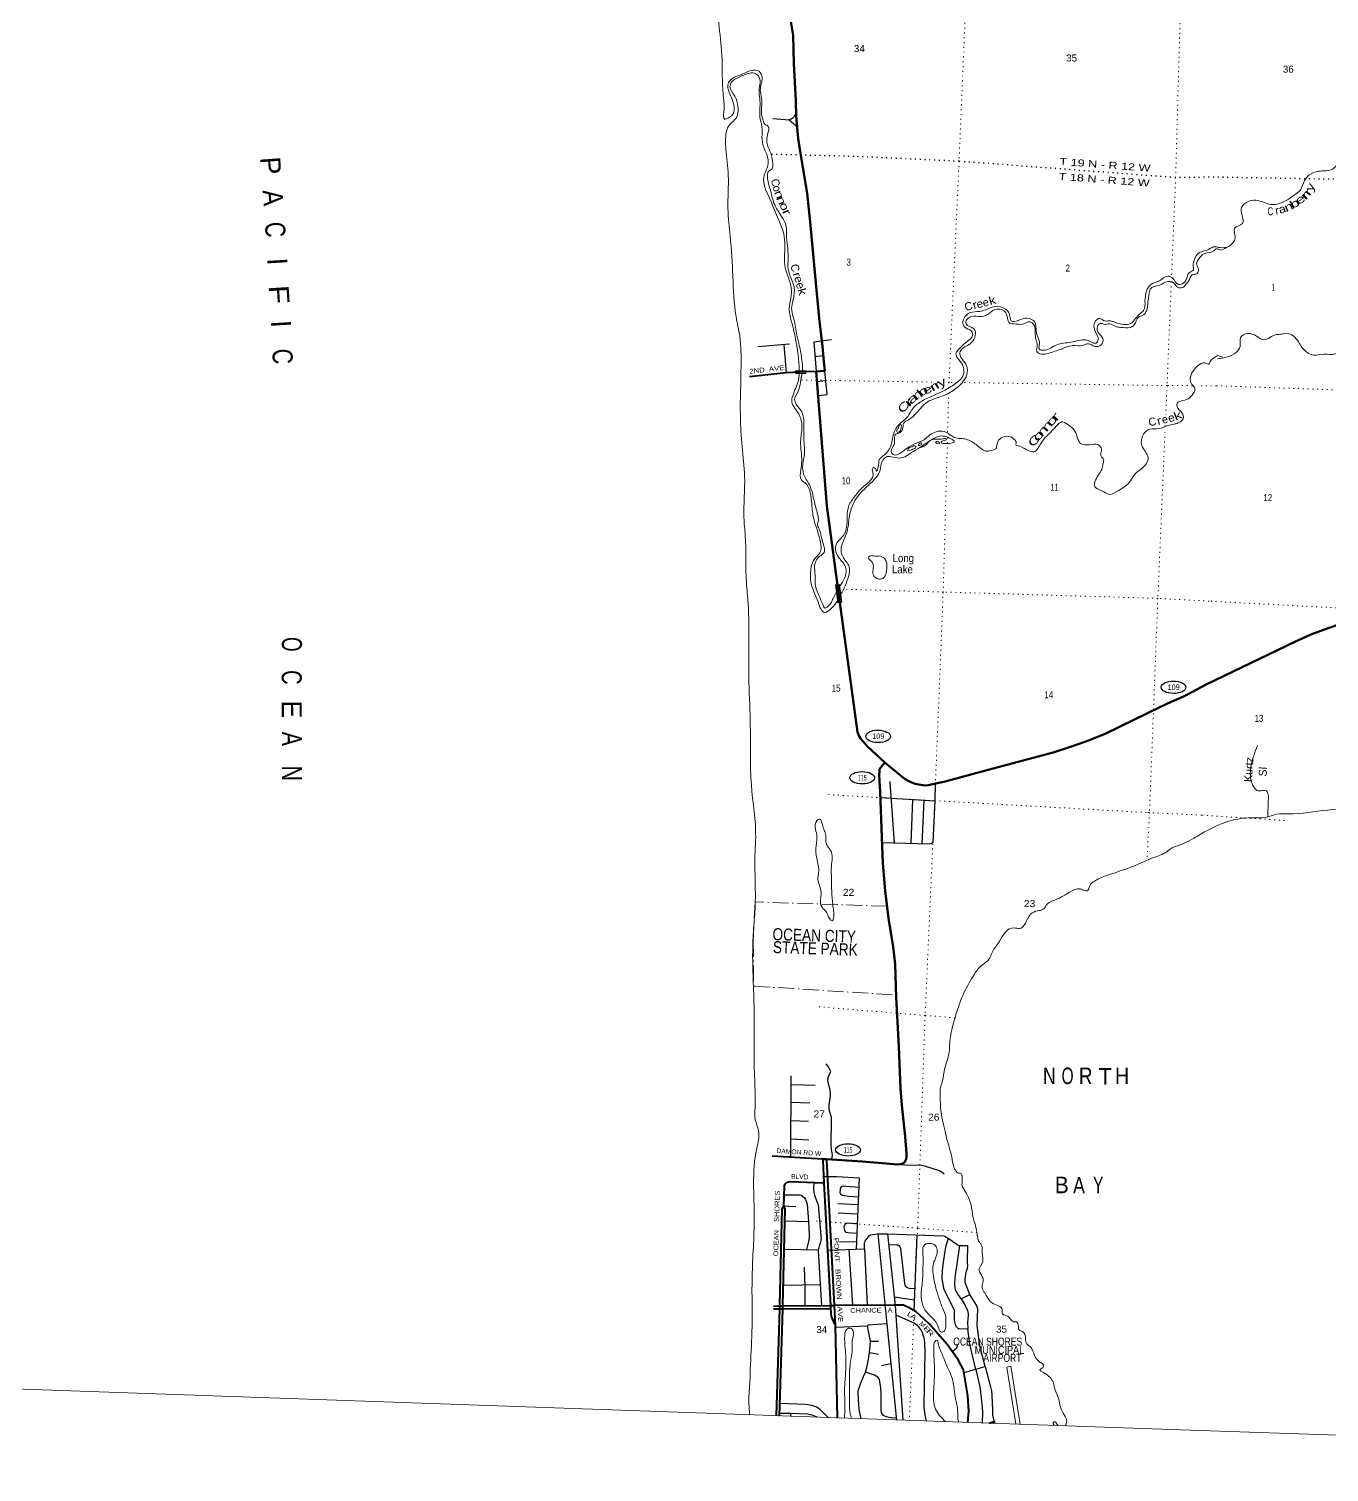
# Model space of a CAD drawing. Header units: feet. Extents: x -845745 to -745759, y -170898 to 15581.
# Drawn here: x -811914 to -779408, y -170898 to -134820 of the extents above; entities that cross this region are included whole.
import ezdxf
from ezdxf.enums import TextEntityAlignment as Align

# ---------------------------------------------------------------- set-up
doc = ezdxf.new("R2010")
doc.units = ezdxf.units.FT
doc.header["$LTSCALE"] = 80
doc.linetypes.add('DOT_DASHED', pattern=[7.7, 5, -1.2, 0.3, -1.2])
doc.linetypes.add('DOTTED', pattern=[1.5, 0.3, -1.2])
for name, color, linetype, lineweight in [('17', 7, 'Continuous', 25), ('23', 7, 'Continuous', 70), ('26', 7, 'Continuous', 40), ('29', 7, 'Continuous', 25), ('36', 7, 'Continuous', 13), ('39', 7, 'Continuous', 13), ('4', 7, 'Continuous', 13), ('44', 7, 'DOT_DASHED', 13), ('59', 7, 'Continuous', 13), ('6', 7, 'DOTTED', 25), ('61', 7, 'Continuous', 13), ('7', 7, 'DOTTED', 13)]:
    doc.layers.add(name, color=color, linetype=linetype, lineweight=lineweight)
doc.layers.add('27', color=7, linetype='Continuous')
doc.layers.add('41', color=7, linetype='Continuous')

msp = doc.modelspace()

# ---------------------------------------------------------------- linework, layer by layer
at = {"layer": '17'}
for centre in [(-783299.21, -151278.5), (-790682.83, -152505.54), (-791080.48, -153540.61), (-791436.61, -162842.39)]:
    msp.add_ellipse(centre, major_axis=(309.24, -1), ratio=0.500121, dxfattribs=at)
at = {"layer": '23'}
for points in [[(-792234.59, -143382.9), (-792015.25, -143367.66), (-792040.74, -143139.23), (-792070.42, -142760.65), (-792152.59, -142055.2), (-792257.68, -140993.31), (-792372.53, -139731.88), (-792376.48, -139729.74), (-792457.64, -138928.22), (-792616.74, -137987.39), (-792681.66, -137562.72), (-792730.31, -137003.73), (-792738.01, -136611.04), (-792787.16, -135685.75), (-792807.36, -134988.78), (-792887.87, -134485.13)], [(-790515.19, -153161.56), (-790949.72, -152755.35), (-791124.17, -152556.67), (-791150.99, -152515.57), (-791195.52, -152399.46), (-791638.15, -149162), (-791968.99, -146742.1), (-792234.59, -143382.9)], [(-782481.98, -151211.59), (-780245.92, -150135.36), (-779993.58, -150018.05), (-779864.43, -149960.4), (-779552.49, -149839.12), (-779244.51, -149737.73), (-778457.69, -149499.15), (-778300.01, -149462.57), (-778144.38, -149453.27), (-777915.11, -149451.36), (-776655.31, -149459.85)], [(-790515.19, -153161.56), (-790510.86, -153165.61), (-790084.27, -153519.13), (-790004.85, -153572.61), (-789915.94, -153621.66), (-789838.89, -153656.71), (-789758.29, -153688.36), (-789667.53, -153711.69), (-789562.46, -153729.48), (-789499.41, -153732.18), (-789434.15, -153724.71), (-789003.71, -153637.61), (-787934.23, -153343.18), (-786304.16, -152909.38), (-785820.26, -152750.4), (-785423.25, -152613.06), (-785007.68, -152442.33), (-783933.58, -151915.22), (-783445.6, -151681.46), (-783047.23, -151506.36), (-782952.12, -151455.05), (-782481.98, -151211.59)], [(-791970.72, -163076.66), (-791084.09, -163135.75), (-790481.12, -163180.86), (-790204.81, -163205.65), (-790132.54, -163202.45), (-790091.05, -163192.21), (-790063.5, -163181.91), (-790039.86, -163163.63), (-790018.31, -163137.76), (-789983.73, -163071.72), (-789970.89, -163021.31), (-789971.4, -162935.25), (-790004.04, -162505.56), (-790089.97, -161728.04), (-790126.94, -161308.27), (-790162.38, -160266.68), (-790229.8, -159028.87), (-790253.78, -158196.95), (-790308.42, -157764.55), (-790424.4, -157048.47), (-790507.42, -156369.66), (-790561.85, -155675.64), (-790589.84, -155034.78), (-790634.22, -153894.29), (-790653.52, -153487.16), (-790650.38, -153355.89), (-790646.07, -153319.23), (-790635.59, -153300.55), (-790538.37, -153188.32), (-790515.19, -153161.56)], [(-792062.02, -163070.58), (-792038.01, -163072.18), (-791970.72, -163076.66)]]:
    msp.add_lwpolyline(points, dxfattribs=at)
at = {"layer": '26'}
for p, q in [((-792234.59, -143382.9), (-792493.25, -143394.26)), ((-792061.01, -163070.64), (-793334.7, -162998.62)), ((-793298.57, -166745.58), (-793140.36, -166744.23)), ((-793223.11, -169492.44), (-793142.53, -166816.25)), ((-793149.15, -169495.01), (-793068.47, -166815.62)), ((-793140.36, -166744.23), (-793066.3, -166743.59)), ((-791747.27, -167223.88), (-791773.74, -166732.52)), ((-787910.08, -169676.95), (-787785.37, -169635.48)), ((-787785.37, -169635.48), (-787774.31, -169681.65))]:
    msp.add_line(p, q, dxfattribs=at)
for points in [[(-792493.25, -143394.26), (-792982.59, -143415.75), (-793899.42, -143517.75)], [(-792030.12, -163667.33), (-792060.69, -163095.51), (-792062.02, -163070.58)], [(-791773.74, -166732.52), (-791968.9, -163110.36), (-791970.72, -163076.66)], [(-793066.3, -166743.59), (-791866.24, -166733.31), (-792030.12, -163667.33)], [(-793039.74, -164248.18), (-793027.04, -163748.9), (-793020.62, -163716.55), (-793007.08, -163689.15), (-792990.94, -163672.94), (-792971.46, -163659.02), (-792951.98, -163649.74), (-792916.73, -163637.68), (-792878.8, -163632.81), (-792056.27, -163666.26), (-792030.12, -163667.33)], [(-793140.36, -166744.23), (-793139.75, -166724.03), (-793078.42, -164313.62), (-793039.74, -164248.18)], [(-793066.3, -166743.59), (-793065.77, -166726.09), (-793004.48, -164317.08), (-793039.74, -164248.18)], [(-793297.41, -166817.58), (-793142.53, -166816.25), (-793140.36, -166744.23)], [(-793142.53, -166816.25), (-793068.47, -166815.62), (-793066.3, -166743.59)], [(-793068.47, -166815.62), (-791889.98, -166805.52), (-791862.39, -166805.29), (-791866.24, -166733.31)], [(-791866.24, -166733.31), (-791775.74, -166732.54), (-791773.74, -166732.52)], [(-791747.27, -167223.88), (-791761.05, -167195.41), (-791851.52, -167008.57), (-791862.39, -166805.29)], [(-788436.84, -169658.72), (-788413.35, -169373.98), (-788441.36, -168988.7), (-788551.41, -168339.23), (-788684.1, -168089.53), (-788959.23, -167708.57), (-789410.65, -167187.22), (-789732.64, -166891.33), (-789924.05, -166784.69), (-789997.83, -166747.54), (-790051.71, -166728.13), (-790094.72, -166720.96), (-790228.32, -166720.15), (-790252.11, -166720.01), (-790278.32, -166720.22), (-791773.74, -166732.52)], [(-791701.9, -169545.39), (-791747.13, -167226.5), (-791747.27, -167223.88)]]:
    msp.add_lwpolyline(points, dxfattribs=at)
at = {"layer": '29'}
for p, q in [((-793316.39, -137059.77), (-792907.74, -137090.73)), ((-793690.85, -142761.56), (-792897.65, -142695.92)), ((-793038.68, -142714.35), (-792982.59, -143415.75)), ((-792045.71, -142996.4), (-792255.16, -143015.98)), ((-791993.14, -143621.93), (-792212.15, -143643.23)), ((-790624.95, -154035.23), (-789267.64, -154113.96)), ((-789823.47, -154087.2), (-789865.61, -155182.31)), ((-789541.47, -154102.05), (-789591.56, -155189.59)), ((-792865.87, -163031.46), (-792853.71, -160989.13)), ((-792857.63, -161646.95), (-792390.26, -161663.85)), ((-792860.38, -162109.9), (-792427.22, -162123.51)), ((-792863.09, -162564.87), (-792418.2, -162588.69)), ((-793039.6, -164242.56), (-792739.78, -164255.01)), ((-791186.65, -164216.19), (-791689.69, -164193.42)), ((-791196.86, -164452.82), (-791678.86, -164423.19)), ((-793010.46, -164614.85), (-792420.39, -164633.34)), ((-791651.21, -165138.51), (-791223.76, -165129.29)), ((-790689.44, -164943.7), (-790447.07, -164940.83)), ((-790447.07, -164940.83), (-789046.39, -164994.96)), ((-789785.92, -166858.98), (-789702.67, -164970.4)), ((-792173.48, -165345.55), (-793032.13, -165334.52)), ((-791934.33, -165348.28), (-791026.34, -165317.13)), ((-791026.34, -165317.13), (-790958.17, -166722)), ((-793052.65, -166220.09), (-792125.42, -166207.56)), ((-790273.63, -166518.68), (-789779.42, -166592)), ((-788605.71, -166568.79), (-788390.5, -166459.29)), ((-790872.17, -167626.39), (-790677.32, -167622.38)), ((-790894.44, -167910.34), (-790669.47, -167946.64)), ((-790367.97, -168191.58), (-790598.48, -168242.7)), ((-788531.74, -168410.49), (-788002.75, -168259.86)), ((-793144.85, -169421.12), (-792862.47, -169426.96)), ((-792866.72, -169504.85), (-792862.47, -169426.96))]:
    msp.add_line(p, q, dxfattribs=at)
for points in [[(-792907.74, -137090.73), (-792853.71, -137067.17), (-792804.14, -137038.06), (-792787.97, -137022.97), (-792769.65, -137000.32), (-792731.93, -136938.87)], [(-792907.74, -137090.73), (-792795.52, -137189.01), (-792709.3, -137277.42)], [(-791846.36, -142596.13), (-792287.88, -142652.7), (-792234.59, -143382.9)], [(-792171.23, -143984.63), (-791953.7, -143963.29), (-792015.25, -143367.66)], [(-790391.42, -153633.35), (-790389.53, -153648.4), (-790283.04, -155175.23)], [(-789252.97, -153700.25), (-789267.81, -154112.26), (-789315.12, -155161.75), (-789353.84, -155190.34), (-789392.2, -155197.19), (-790586, -155167.72)], [(-791837.34, -163083.5), (-791827.2, -162971.17), (-791832.59, -162924.81), (-791851.98, -162821.3), (-791857.38, -162746.91), (-791844.44, -162076.28), (-791848.75, -162022.37), (-791896.17, -161871.42), (-791909.1, -161798.1), (-791909.1, -161716.16), (-791870.31, -161496.21), (-791871.38, -161439.07), (-791878.93, -161349.58), (-791936.05, -161109.14), (-791936.59, -161081.65), (-791934.97, -161056.31), (-791931.2, -161029.89), (-791917.73, -160991.62), (-791870.31, -160901.06), (-791868.69, -160884.34), (-791870.85, -160869.24), (-791878.93, -160849.3), (-791947.9, -160737.17), (-791982.39, -160694.04)], [(-792855, -161206.61), (-792539.48, -161212.34), (-792256.76, -161225.24)], [(-790180.13, -163208.08), (-789820.01, -163224.01), (-789666.98, -163217.54), (-789636.26, -163218.09), (-789602.32, -163221.86), (-789561.9, -163229.95), (-789524.73, -163241.26), (-789134.61, -163366.33), (-789107.65, -163379.28), (-789085.03, -163398.68), (-789035.46, -163439.65)], [(-792093.12, -166736.65), (-792176.09, -165355.47), (-792162.41, -165303.57), (-792119.23, -165143.93), (-792102.34, -165053.89), (-792104.15, -164991.69), (-792176.34, -164216.37), (-792187.3, -164181.81), (-792248.93, -164034.97), (-792267.15, -163976.04), (-792282.86, -163901.08), (-792292.11, -163812.24), (-792281.73, -163658)], [(-792036.37, -163505.39), (-791720.3, -163508.2), (-791155.19, -163544.07), (-791231.18, -165322.3)], [(-791167.78, -163779.97), (-791471.55, -163758.25), (-791545.91, -163752.85), (-791564.24, -163752.85), (-791587.94, -163759.32), (-791605.19, -163770.11), (-791623.51, -163789.51), (-791629.97, -163805.69), (-791635.36, -163848.81), (-791637.52, -163907.04), (-791634.28, -163924.29), (-791620.27, -163946.93), (-791599.8, -163960.94), (-791573.93, -163971.73), (-791535.14, -163981.43), (-791427.37, -163997.6), (-791178.42, -164015.93)], [(-793032.65, -163969.38), (-792668.32, -163963.65), (-792639.75, -163967.42), (-792609.58, -163977.12), (-792573.48, -163998.15), (-792526.6, -164045.05), (-792495.89, -164084.41), (-792470.56, -164145.32), (-792457.09, -164196.54), (-792420.39, -164633.34), (-792405.36, -164955.58), (-792410.22, -165047.76), (-792426.92, -165132.4), (-792474.33, -165330.79)], [(-791204.83, -164692.5), (-791454.86, -164677.4), (-791473.18, -164680.64), (-791490.42, -164688.18), (-791506.58, -164701.12), (-791516.28, -164715.14), (-791529.22, -164739.94), (-791536.76, -164773.36), (-791534.6, -164818.64), (-791524.9, -164861.77), (-791510.89, -164882.26), (-791499.04, -164893.04), (-791487.19, -164899.51), (-791439.77, -164907.06), (-791214.53, -164926.46)], [(-791026.34, -165317.13), (-791020.01, -165154.5), (-791008.7, -165122.69), (-790989.84, -165096.28), (-790897.16, -164981.99), (-790883.69, -164972.82), (-790866.98, -164966.9), (-790689.44, -164943.7)], [(-790689.44, -164943.7), (-790467.05, -167194.28), (-790227.56, -169596.62)], [(-790447.07, -164940.83), (-790255.77, -166734.01), (-790064.8, -169602.27)], [(-790413.71, -165216.77), (-790225.23, -165207.87), (-790186.43, -165216.49), (-790156.26, -165238.06), (-790136.86, -165261.78), (-790126.08, -165298.44), (-790026.93, -166182.55), (-790011.85, -166229.99), (-789992.45, -166258.02), (-789949.34, -166286.06), (-789906.23, -166298.99), (-789766.13, -166305.46)], [(-788935.52, -165045.96), (-788998.28, -165274.18), (-789027.38, -165421.89), (-789075.88, -165770.15), (-789092.04, -166001.95), (-789089.89, -166062.33), (-789084.5, -166110.85), (-789047.86, -166298.46), (-789024.15, -166365.3), (-788812.92, -166775.02), (-788788.14, -166834.32), (-788784.37, -166853.19), (-788782.75, -166878.52), (-788777.91, -167092.55), (-788774.13, -167137.29), (-788757.97, -167205.22), (-788735.33, -167253.73), (-788716.48, -167276.92), (-788693.85, -167295.25), (-788677.68, -167303.87), (-788657.74, -167309.8), (-788442.2, -167314.11)], [(-789046.39, -164994.96), (-789016.61, -165001.39), (-788990.74, -165012.17), (-788935.52, -165045.96)], [(-788935.52, -165045.96), (-788717.01, -165199.78), (-788694.38, -165214.87), (-788664.21, -165228.89), (-788643.88, -165236.24), (-788437.46, -165234.22)], [(-788390.5, -166459.29), (-788485.85, -166226.76), (-788498.79, -166182.56), (-788506.87, -166143.2), (-788508.49, -166095.22), (-788505.25, -166045.62), (-788472.92, -165877.43), (-788449.76, -165797.1), (-788442.75, -165745.89), (-788444.9, -165638.07), (-788447.06, -165506.53), (-788436.28, -165349.11), (-788437.46, -165234.22)], [(-791412.18, -165327.14), (-791327.58, -166720.46), (-791329.59, -166720.39)], [(-788605.71, -166568.79), (-788688.46, -166448.86), (-788707.86, -166412.21), (-788744.5, -166336.73), (-788759.59, -166287.14), (-788768.21, -166203.04), (-788757.43, -166034.84), (-788643.88, -165236.24)], [(-792528.53, -165771.05), (-792516.04, -166266.52), (-792518.74, -166738.34)], [(-788605.71, -166568.79), (-788505.25, -166733.53), (-788449.21, -166858.6), (-788431.97, -166931.91), (-788431.97, -166994.45), (-788444.9, -167147.55), (-788442.2, -167314.11)], [(-788002.75, -168259.86), (-788129.13, -167780.45), (-788144.21, -167726.53), (-788167.93, -167551.87), (-788198.1, -167301.73), (-788203.49, -167225.18), (-788189.48, -166818.7), (-788203.49, -166765.87), (-788219.66, -166723.82), (-788390.5, -166459.29)], [(-790238.85, -166965.5), (-789770.91, -167175.33), (-789711.63, -167217.37), (-789671.76, -167261.58), (-789610.32, -167353.23), (-789581.23, -167403.91), (-789554.28, -167489.09), (-789539.19, -167538.69), (-789528.41, -167588.29), (-789520.88, -167654.06), (-789512.25, -167895.58), (-789542.43, -169211.01), (-789540.79, -169279.49), (-789534.33, -169342.03), (-789512.25, -169482.73), (-789485.23, -169618.4)], [(-791740.56, -167273), (-790952.39, -167239.4), (-790923.48, -167214.15), (-790469.58, -167186.54)], [(-790872.17, -167626.39), (-790920.3, -167377.48), (-790952.39, -167239.4)], [(-788243.37, -168328.17), (-788389.93, -167702.82), (-788442.2, -167314.11)], [(-790894.44, -167910.34), (-790879.34, -167735.45), (-790872.17, -167626.39)], [(-788832.37, -167884.23), (-788721.86, -167795.53), (-788706.78, -167775.05), (-788701.39, -167752.41), (-788705.7, -167695.26)], [(-791002.2, -168401.81), (-790958.02, -168251.93), (-790930, -168124.69), (-790894.44, -167910.34)], [(-791108.22, -169566.03), (-791150.93, -169374.37), (-791168.17, -169232.05), (-791183.26, -168927.99), (-791178.95, -168861.13), (-791168.17, -168811.54), (-791127.22, -168688.62), (-791049.62, -168507.47), (-791002.2, -168401.81)], [(-790236.94, -169545.42), (-790346.94, -169542.58), (-790402.98, -169536.11), (-790443.94, -169527.48), (-790474.11, -169518.86), (-790517.22, -169501.61), (-790545.24, -169480.04), (-790575.42, -169447.69), (-790594.82, -169408.88), (-790605.6, -169359.28), (-790603.44, -168923.67), (-790614.22, -168781.34), (-790650.86, -168591.58), (-790665.95, -168557.07), (-790691.82, -168526.88), (-790728.46, -168498.85), (-790769.41, -168475.13), (-791002.2, -168401.81)], [(-788243.37, -168328.17), (-788151.75, -168732.48), (-788133.58, -168825.31), (-788097.87, -169114.16), (-788081.84, -169280.31), (-788076.31, -169405.27), (-788082.91, -169670.97)], [(-788002.75, -168259.86), (-787874.92, -168764.92), (-787852.56, -168868.15), (-787840.43, -168971.94), (-787827.5, -169351.47), (-787824.54, -169465.49), (-787818.88, -169511.05), (-787785.37, -169635.48)], [(-793134.54, -169175.48), (-792496.49, -169200.23), (-792438.69, -169209.79), (-792356.38, -169223.95), (-792272.71, -169246.45), (-792227.06, -169262.77), (-792184.34, -169287.43), (-792145.15, -169318.83), (-791921.88, -169537.74)], [(-792862.47, -169426.96), (-792451.76, -169444.45), (-792385.48, -169453.62), (-792337.52, -169466.01), (-792294.95, -169479.49), (-792272.86, -169489.73), (-792203.65, -169527.94)]]:
    msp.add_lwpolyline(points, dxfattribs=at)
at = {"layer": '36'}
msp.add_lwpolyline([(-787242.94, -169700.03), (-787461.53, -168273.61), (-787362.56, -168250.16), (-787129.83, -169707.51)], dxfattribs=at)
at = {"layer": '39'}
for p, q in [((-781957.31, -140277.21), (-782106.68, -140294.38)), ((-782065.37, -143022.94), (-782198.75, -142989.04))]:
    msp.add_line(p, q, dxfattribs=at)
for points in [[(-795996.72, -123564.68), (-795863.23, -124171.84), (-795733.86, -124962.66), (-795718.03, -125538.63), (-795678.66, -126004.68), (-795678.92, -126455.4), (-795487.26, -127306.52), (-795373.13, -127819.17), (-795307.19, -128585.87), (-795238.89, -129404.95), (-795124.75, -129790.84), (-795064.83, -130368.2), (-794973.19, -131526.05), (-794899.67, -131864.39), (-794884.21, -132325.66), (-794748.34, -133354.11), (-794690.88, -134072.25), (-794662.18, -134684.85), (-794588.79, -135469.88), (-794559.61, -136446.7), (-794540.15, -136908.09), (-794519.39, -137075.75), (-794428.31, -137050.44), (-794293.51, -136911.8), (-794296.57, -136692.38), (-794372.3, -136486.78), (-794438.35, -136229.16), (-794384.36, -136108.11), (-794135.38, -135975.07), (-793840.76, -135857.54), (-793658.95, -135881.35), (-793583.64, -136036.64), (-793627.79, -136353.18), (-793604.19, -136494.77), (-793591.55, -136728.57), (-793595.2, -136969.92), (-793536.94, -137156.87), (-793514.42, -137205.86), (-793441.6, -137250.4), (-793444.36, -137463.61), (-793466.45, -137654.07), (-793366.9, -137930.85), (-793313.39, -138204.17), (-793332.99, -138316.23), (-793411.13, -138376.16), (-793447.06, -138560.15), (-793365.2, -138888.69), (-793286.08, -139176.9), (-793098.13, -139512.79), (-792990.53, -139725.43), (-792970.29, -140035.94), (-792931.78, -140592.5), (-792943.03, -140757.15), (-792871.15, -141020.98), (-792775.39, -141353.98), (-792825.24, -141660.28), (-792843.32, -141850.87), (-792788.28, -142075.94), (-792712.79, -142478.73), (-792653.01, -142744.2), (-792589.82, -143092.27), (-792574, -143352.34), (-792574.26, -143359.32)], [(-782201.87, -143070.29), (-781734.25, -142908.57), (-781634.56, -142756.77), (-781625.55, -142545.52), (-781442.63, -142434.81), (-781225.26, -142500.54), (-781038.94, -142591.42), (-780734.57, -142462.62), (-780627.54, -142454.12), (-780475.72, -142431.01), (-780174.56, -142642.61), (-780092.32, -142774.32), (-779790.9, -142977.86), (-779536.33, -142954.17), (-779258.16, -142947.4), (-779040.64, -142765.31), (-779034.51, -142580.16), (-778981.64, -142382.47), (-778805.47, -142354.13), (-778649.03, -142252.6), (-778539.98, -142304.62), (-778326.26, -142237.25), (-778054.91, -142010.63), (-777912.97, -141860.26), (-777802.47, -141747.11), (-777698.1, -141514.88), (-777335.46, -141025.38), (-777179.92, -140768.68), (-777081.7, -140661.16), (-776929.19, -140678.37), (-776734.51, -140699.01), (-776551.04, -140632.64), (-776332.35, -140597.68), (-776236.07, -140488.08), (-776001.76, -140467.74), (-775659.23, -140342.24), (-775517.02, -140183.82), (-775223.65, -140022.41), (-775005.02, -139745.67), (-774883.2, -139594.62), (-774659.57, -139471.17), (-774517.98, -139209.97), (-774485, -138822.22), (-774501.07, -138638.33), (-774261.45, -138336.1), (-774239.01, -138205.89), (-774269.41, -138090.03), (-774187.37, -137863.1), (-774146.77, -137671.04), (-774033.39, -137531.79), (-773949.67, -137375.44), (-773814.03, -137232.91), (-773601.12, -137129.25), (-773528.85, -137014.82), (-773540.56, -136821), (-773401.24, -136628.23), (-773240.19, -135839.81), (-773380.39, -135633.62), (-773634.38, -135518.3), (-773756.86, -135385.24)], [(-779130.15, -135615.8), (-779051.19, -135725.24), (-779090.98, -135953.59), (-779111.37, -136265.2), (-778968.68, -136517.81), (-778780.48, -136612.78), (-778561.49, -136751.1), (-778455.12, -137127.41), (-778357.28, -137457.1), (-778441.26, -137681.95), (-778802.75, -137893.45), (-779164.37, -138169.42), (-779322.6, -138325.29), (-779672.86, -138380.02), (-779911.78, -138478.78), (-780023.01, -138614.06), (-780127.58, -138852.33), (-780260.21, -138964.73), (-780451.72, -139091.28), (-780866.47, -139208.31), (-781237.69, -139105.18), (-781436.25, -139140.82), (-781600.26, -139288.44), (-781584.59, -139484.4), (-781577.24, -139688.14), (-781770.43, -139804.55), (-781758.11, -140040.7), (-781926.52, -140260.7), (-782108.12, -140355.26)], [(-792655.12, -143363.5), (-792655.79, -143337.7), (-792687.19, -142936.3), (-792834.19, -142195.23), (-792904.05, -141804.7), (-792861.94, -141552.48), (-792853.71, -141293.17), (-793006.18, -140787.36), (-793014.81, -140237.77), (-793043.51, -139941.08), (-793167.14, -139601.17), (-793417.32, -139013.82), (-793540.36, -138529.06), (-793440.67, -138232.37), (-793436.87, -138049.38), (-793540.94, -137788.56), (-793586.5, -137517.5), (-793578.82, -137338.66), (-793632.59, -137073.38), (-793638.08, -136614.43), (-793659.57, -136406.51), (-793649.03, -136263.97), (-793641.03, -136075.08), (-793739.09, -135941.21), (-793893.03, -135924.31), (-794155.14, -136028.78), (-794349.75, -136155.48), (-794386.55, -136265.78), (-794264.59, -136506.25), (-794188.39, -136760.16), (-794201.29, -136977.07), (-794300.33, -137126.89), (-794416.39, -137243.98), (-794489.74, -137469.06), (-794488.88, -137821.21), (-794429.7, -138485.07), (-794437.95, -139313.82), (-794381.67, -140005.76), (-794313.23, -141009.97)], [(-791639, -148757.21), (-791606.2, -148698.83), (-791501.36, -148492.86), (-791489.22, -148300.07), (-791640.4, -148069.96), (-791739.91, -147886.14), (-791726.61, -147688.97), (-791549.69, -147487.27), (-791417.86, -146746.9), (-791257.37, -146494.38), (-791067.79, -146272.95), (-790840.31, -146058.74), (-790806.87, -145953.15), (-790827.73, -145851.88), (-790795.5, -145784.48), (-790752.11, -145807.98), (-790722.08, -145873.31), (-790678.87, -145776.07), (-790652.96, -145591.76), (-790518.29, -145457.14), (-790399.46, -145315.99), (-790282.03, -144903.16), (-790159.6, -144711.82), (-789940.46, -144507.41), (-789799.29, -144294.52), (-789591.39, -144128), (-789010.76, -143848.41), (-788720.04, -143664.35), (-788555.65, -143478.35), (-788555.03, -143269.11), (-788667.66, -143088.51), (-788736.9, -142931.4), (-788665.31, -142824.99), (-788458.77, -142638.29), (-788321.27, -142477.61), (-788330.87, -142400.85), (-788440.74, -142322.95), (-788559.55, -142210.57), (-788540.93, -142066.28), (-788379.62, -141914.38), (-788141.06, -141881.47), (-787992.15, -141842.02), (-787771.01, -141764.45), (-787496.1, -141825.39), (-787401.85, -141953.1), (-787352.9, -142117.62), (-787184.17, -142110.83), (-786955.59, -142051.6), (-786762.25, -142154.25), (-786735.41, -142320.09), (-786697.13, -142504.4), (-786648.63, -142682.99), (-786651.22, -142827.78), (-786541.75, -142855.36), (-786216.3, -142714.65), (-785861.33, -142655.36), (-785494.34, -142596.44), (-785361.4, -142642.87), (-785236.03, -142674.97), (-785183.25, -142592.11), (-785268.23, -142362.07), (-785238.21, -142111.49), (-785146.24, -142058.04), (-785015.88, -142122.49), (-784909.47, -142119.79), (-784783.91, -142145.86), (-784537.17, -142209.94), (-784377.95, -142186.76), (-784253.94, -142071.93), (-784135.36, -141938.83), (-784046.63, -141861.12), (-784011.11, -141626.81), (-783851.22, -141203.23), (-783651.87, -141116.93), (-783439.61, -141002.85), (-783312.94, -141057.13), (-783191.21, -141203.81), (-783078.46, -141191.25), (-782974.36, -141071.77), (-782903.19, -140915.04), (-782794.54, -140841.99), (-782804.08, -140763.21), (-782791.66, -140624.76), (-782648.55, -140413.95), (-782526.83, -140371.49), (-782374.29, -140305.84), (-782284.76, -140266.4), (-782172.98, -140283.99)], [(-782108.12, -140355.26), (-782228.36, -140322.49), (-782310.45, -140380.28), (-782498.43, -140424.69), (-782634.02, -140525.07), (-782719.93, -140703.48), (-782673.78, -140829.68), (-782717.44, -140940.99), (-782832.76, -140971.58), (-782911.38, -141109.97), (-782980.32, -141196.34), (-783063.42, -141286.29), (-783195.51, -141276.11), (-783335.72, -141142.94), (-783441.88, -141137.6), (-783643.29, -141225.85), (-783780.85, -141261.78), (-783860.29, -141299.53), (-783906.59, -141430.89), (-783937.78, -141655.27), (-783974.67, -141869.41), (-784041.93, -141965.9), (-784176.18, -142024.07), (-784278.76, -142222.07), (-784372.93, -142281.49), (-784617.7, -142281.87), (-784759.23, -142253.28), (-784895.67, -142190.65), (-785044.55, -142204.09), (-785128.08, -142181.35), (-785173.2, -142212.13), (-785187.08, -142396.81), (-785065.86, -142559.58), (-785106.98, -142717.25), (-785264.77, -142758.58), (-785421.18, -142693.31), (-785558.74, -142729.24), (-785817.85, -142739.22), (-786099.37, -142822.95), (-786433.82, -142931.18), (-786601, -142952.1), (-786717.26, -142886.08), (-786703.89, -142717.47), (-786737.69, -142581.6), (-786754.89, -142428.13), (-786805.55, -142191.12), (-786882.31, -142144.45), (-787070.67, -142200.92), (-787285.05, -142192.18), (-787386.95, -142178.93), (-787465.12, -141987.33), (-787533.64, -141870.49), (-787765.29, -141837.07), (-787937.6, -141956.42), (-788143.94, -142010.31), (-788344.54, -142010.06), (-788487.11, -142140.4), (-788480.75, -142192.92), (-788292.05, -142315.54), (-788347.24, -142663.93), (-788599.5, -142837.11), (-788640.96, -142942.45), (-788575.34, -143087.38), (-788471.96, -143243.54), (-788462.69, -143457.12), (-788585.76, -143668.57), (-788839.29, -143881.95), (-789175.15, -144034.41), (-789451.6, -144148.48), (-789716.81, -144413.82), (-789923.04, -144590.46), (-790044.22, -144679.22), (-790070.98, -144827.28), (-790162.36, -144925.02), (-790237.47, -144952.85), (-790283.65, -145206.94), (-790353.59, -145387.86), (-790305.72, -145459.78), (-790111.72, -145415.56), (-789959.59, -145299.61), (-789729.03, -145178.06), (-789535.64, -145089.55), (-789387.45, -144971.45), (-789069.47, -144876.79), (-788924.96, -144937.67), (-788739.75, -145044.08), (-788579.8, -145061.17), (-788446.29, -145089.5), (-788206.18, -145235.87), (-787987.87, -145373.51), (-787723.15, -145313.4)], [(-782172.98, -140283.99), (-782109.1, -140294.04), (-782106.68, -140294.38)], [(-794313.23, -141009.97), (-794234.65, -142010.46), (-794142.18, -142510.37), (-794109.22, -143241.82), (-794126.86, -144492.83), (-794083.22, -145266.87), (-794020.32, -146003.29), (-794037.27, -147043.05), (-794006.77, -147472.59), (-793974.46, -148666.82), (-793932.8, -149187.27), (-793916.59, -150193.86), (-793912.83, -151149.75), (-793877.71, -152255.54), (-793851.81, -153715.17), (-793743.8, -155052.62), (-793759.29, -155414.33), (-793758.77, -156030.06), (-793759.79, -156820.81), (-793799.25, -157368.9), (-793813.43, -158384.6), (-793786.87, -159127.92), (-793784.91, -160393.63), (-793764.46, -161203.16), (-793758.66, -161778.83), (-793754.58, -162092.85), (-793670.81, -162361.09), (-793719.11, -162808.28), (-793780.31, -164546.89), (-793832.64, -166006.08), (-793836.89, -167404.4), (-793878.2, -168326.69), (-793904.02, -168887.28), (-793916.73, -169098.15), (-793905.07, -169299.74), (-793900.42, -169469.65)], [(-787723.15, -145313.4), (-787691.61, -145141.34), (-787567.54, -145024.5), (-787384.71, -145016.15), (-787259.12, -145104.6), (-787229.42, -145179.98), (-787242.46, -145211.77), (-787149.48, -145252.91), (-787013.1, -145317.56), (-786926.27, -145360.78), (-786792.75, -145390.87), (-786609.43, -145177.29), (-786390.7, -144922.57), (-786206.01, -144729.15), (-786099.05, -144645.99), (-785942.7, -144713.27), (-785763.35, -144877.85), (-785606.77, -145190.62), (-785404.99, -145217.07), (-785190.22, -145213.75), (-785099.53, -145327.26), (-785113.64, -145455.6), (-785087.81, -145526.83), (-785042.07, -145602.72), (-785051.62, -145650.71), (-785080.2, -145792.68), (-785246.48, -146101.36), (-785265.61, -146261.73), (-785094.37, -146365.7), (-784906.66, -146456.1), (-784668.85, -146358.92), (-784374.41, -146120.66), (-784256.44, -145943.26), (-784097.97, -145817.44), (-783932.39, -145530.87), (-784089.68, -145240.21), (-784091.89, -145057.03), (-783977.67, -144871.47), (-783892.03, -144827.88), (-783658.81, -144813.55), (-783453.93, -144741.01), (-783263.94, -144696.66), (-783158.45, -144659.73), (-783057.25, -144568.33), (-783088.48, -144414.43), (-783209.95, -144259.7), (-783199, -144167.49), (-783113.36, -144123.89), (-782930.94, -144065.22), (-782804.48, -143936.39), (-782764.13, -143802.84), (-782839.29, -143705.91), (-782610.2, -143187.92), (-782497.46, -143175.36), (-782415.99, -143200.04), (-782379.81, -143134.78), (-782296.96, -143052.86), (-782198.75, -142989.04)], [(-791611.8, -148954.08), (-791837.71, -149293.21), (-792019.98, -149410.24), (-792176.85, -149169.89), (-792372.86, -148582.23), (-792352.63, -148260.92), (-792284.76, -148081.95), (-792141.05, -147915.43), (-792106.52, -147775.66), (-792160.61, -147520.43), (-792210.86, -147333.73), (-792292.63, -147065.56), (-792341.2, -146699.84), (-792518.83, -146165.07), (-792591.26, -146108.47), (-792616.91, -145842.06), (-792593.8, -145619.43), (-792620.51, -145133.66), (-792588.32, -144765.04), (-792665.02, -144450.14), (-792837.89, -144144.91), (-792819.01, -143992.57), (-792674.43, -143608.76), (-792655.12, -143363.5)], [(-792574.26, -143359.32), (-792606.12, -143542.49), (-792605.99, -143538.47), (-792661.66, -143838.55), (-792771.78, -144084.6), (-792731.26, -144198.56), (-792593.09, -144396.06), (-792543.22, -144594.81), (-792543.76, -144796.25), (-792542.9, -144900.67), (-792533.79, -145182.66), (-792519.75, -145372.24), (-792567.05, -145724.9), (-792546.14, -145950.92), (-792402.12, -146217.02), (-792262.98, -146700.28), (-792177.69, -147047.03), (-792178.36, -147131.52), (-792202.45, -147195.16), (-792160.25, -147319.22), (-792105.86, -147502.02), (-792059.56, -147686.58), (-792034.64, -147912.73), (-792139.79, -148001.99), (-792244.01, -148125.49), (-792271.55, -148297.67), (-792256.84, -148529.53), (-792258.6, -148648.19), (-792166.72, -148977.04), (-792073.08, -149187.23)], [(-789654.2, -145295.01), (-789443.99, -145172.91), (-789437.66, -145163.05), (-789222.16, -145073.22), (-789065.64, -145072.09), (-788989.23, -145066.44), (-788973.77, -145085.04), (-789058.97, -145114.56), (-789108.72, -145165.31), (-789053.12, -145183.16), (-788858.27, -145175.18), (-788778.96, -145141.45), (-788880.68, -145059.78), (-788965.72, -145020.9), (-789087.27, -144994.95), (-789314.29, -145068.32), (-789588.91, -145250.86), (-789801.74, -145383.03), (-790156.08, -145548.99), (-790357.67, -145516.51), (-790457.88, -145513.37), (-790586.54, -145648.17), (-790633.19, -145853.96), (-790977.66, -146277.79), (-791290.86, -146664.36), (-791395.39, -146987.05), (-791478.33, -147451.28), (-791605.35, -147787.35), (-791568.28, -148009.85), (-791405.84, -148264.45), (-791423.7, -148511.39), (-791611.8, -148954.08)], [(-790214.06, -144846.41), (-790169.49, -144790.69), (-790149.9, -144722.18), (-790105.68, -144719.54), (-790103.52, -144777.96), (-790145.05, -144885.32), (-790205.15, -144904.37), (-790214.06, -144846.41)], [(-789941.35, -145368.48), (-789930.03, -145316.63), (-789842.2, -145267.07), (-789749.3, -145247.85), (-789740.3, -145280.32), (-789820.06, -145328.13), (-789878.95, -145350.43), (-789941.71, -145368.58)], [(-789680.59, -145231.89), (-789642.79, -145178.75), (-789600.32, -145168.01), (-789595.45, -145204.38), (-789630.36, -145229.44), (-789680.59, -145231.89)], [(-789247.53, -145151.24), (-789193.75, -145126.43), (-789153.58, -145188.05), (-789211.64, -145184.22), (-789247.53, -145151.24)], [(-790656.98, -147994.16), (-790530.44, -148052.46), (-790477.19, -148144.67), (-790468.84, -148324.02), (-790508.4, -148495.82), (-790621.31, -148576.79), (-790746.49, -148538.66), (-790815.26, -148429.86), (-790803.03, -148297.44), (-790842.27, -148143.29), (-790919.38, -148044.28), (-790893.86, -147998.8), (-790797.4, -147993.78), (-790713.36, -148000.44), (-790654.36, -147995.37)], [(-792073.08, -149187.23), (-792006.38, -149297.98), (-791939.03, -149261.86), (-791791.08, -149025.04), (-791639, -148757.21)], [(-766039.36, -153527.82), (-765917.21, -153366.71), (-765781.38, -153157.7), (-765804.72, -153132.74), (-765893.23, -153190.21), (-766058.09, -153424.43), (-766140.85, -153429.71), (-766271.29, -153415.26), (-766509.88, -153503.96), (-766711.28, -153442.79), (-766863.09, -153222.11), (-766995.28, -152834.86), (-767253.43, -152723.43), (-767427.23, -152862.66), (-767477.82, -153052.37), (-767464.3, -153252.29), (-767524.43, -153365.11), (-767665.72, -153434.92), (-767864.36, -153412.13), (-767919.04, -153299.48), (-767850.75, -153062.01), (-767802.32, -152815.81), (-767894.75, -152687.79), (-768123.38, -152657.95), (-768321.2, -152731.9), (-768458.82, -152691.01), (-768572.33, -152469.6), (-768642.36, -152394.71), (-768640.94, -152473.34), (-768538.87, -152797.12), (-768335.59, -152862.38), (-768078.42, -152760.2), (-767932.02, -152779.22), (-767895.38, -152889.25), (-767974.33, -153144.49), (-767978.71, -153398.21), (-767872.25, -153528.72), (-767612.38, -153527.37), (-767387.69, -153371.72), (-767387.26, -153176.3), (-767362.83, -152925.27), (-767255.01, -152832.18), (-767142.68, -152846.03), (-767038.11, -152972.44), (-766955.74, -153343.92), (-766791, -153538.84), (-766462.64, -153658.67), (-766235.05, -153537.36), (-766129.47, -153633.59), (-766057.49, -153771), (-765850.1, -153894.82), (-765798.52, -153979.16), (-765846.78, -154098.43), (-766026.01, -154219.34), (-766135.08, -154411.12), (-766360.2, -154457.96), (-766654.59, -154528.66), (-767014.1, -154619.34), (-767229.07, -154785.39), (-767337.75, -154904.65), (-767456.55, -155086.02), (-767708.15, -155202.49), (-768185.42, -155261.01), (-768648.21, -155307.92), (-769275.87, -155224.38), (-769822.49, -155248.34), (-770489.85, -155147.35), (-770736.78, -155122.93), (-771537.54, -154975.15), (-772835.7, -154824.77), (-773588.92, -154640.3), (-774325.29, -154555.13), (-777381.44, -154333.62), (-778171.31, -154343.36), (-778537.21, -154323.01), (-779446.37, -154346.87), (-780432.51, -154444.72), (-780718.8, -154453.23), (-780938.41, -154516.38), (-781499.39, -154547.91), (-782006.56, -154657.81), (-782610.44, -154943.75)], [(-781201.53, -152730.48), (-781276.96, -153791.77), (-781212.63, -153856.39), (-780955.91, -153889.19), (-780937.19, -153932.13), (-780927.44, -154063.41), (-780943.1, -154516.17)], [(-792115.68, -156534.33), (-792107.65, -156407.81), (-792144.44, -156239.65), (-792191.51, -156079.21), (-792170.24, -155914.88), (-792216.88, -155551.23), (-792234.86, -155232.74), (-792218.23, -154961.62), (-792217.41, -154619.58), (-792135.77, -154575.86), (-792086.6, -154669.96), (-792041.41, -154826.32), (-791995.19, -154950.51), (-791991.52, -155087.45), (-791976.99, -155198.57), (-791869.79, -155360.9), (-791831.57, -155547.22), (-791850.23, -155755.9), (-791849.72, -156055.72), (-791842.01, -156381.94), (-791816.34, -156710.73), (-791796.99, -157049.38), (-791821.08, -157113.01), (-791862.72, -157097.62), (-791961.39, -156919.47), (-792062.1, -156805.64), (-792111.72, -156725.61), (-792115.68, -156534.33)], [(-782610.44, -154943.75), (-782790.13, -155052.04), (-783028.71, -155173.34), (-783252.16, -155260.9), (-783343.63, -155298.28), (-783466.87, -155388.99), (-783806.61, -155537.29), (-784030.32, -155632.9), (-784329.34, -155762.36), (-784980.52, -155989.44), (-785285.93, -156130.77), (-785391.72, -156240.13), (-785451.79, -156363.01), (-785537.65, -156350.25), (-785660.89, -156314.19), (-785798.45, -156350.12), (-786196.66, -156571.05), (-786463.86, -156709.55), (-786557.94, -156829.35), (-786699.57, -156867.16), (-786870.79, -156952.34), (-787153.03, -157311.71), (-787284.8, -157291.48), (-787675.77, -157663.55), (-787840.58, -157926), (-787900.97, -158058.92), (-788094.98, -158229.91), (-788299.81, -158489.09), (-788568.28, -158983.71), (-788706.54, -159357.66), (-788767.22, -159563.01), (-788875.96, -160018.38), (-788894.37, -160219.01), (-788906.06, -160397.73), (-789021.79, -160820.68), (-789073.26, -161114.86), (-789111.29, -161238.42), (-789133.02, -161354.44), (-789130.94, -161541.64), (-789120.75, -161789.45), (-789072.45, -162100.84), (-789010.92, -162374.41), (-788956.07, -162605.52), (-788841.07, -163027.66), (-788795.98, -163250.41), (-788756.7, -163340.18), (-788639.06, -163426.37), (-788635.19, -163425.1), (-788581.02, -163556.96), (-788578.87, -163742.15), (-788529.76, -163838.26), (-788425.59, -164032.69), (-788359.18, -164215.86), (-788312.51, -164515.13), (-788212.27, -164896.56), (-788128.95, -165178.86), (-788115.3, -165191.36), (-788082.68, -165427.81), (-788067.01, -165629.52), (-788122.89, -165746.48), (-788155.25, -165817.91), (-788092.53, -165990.91), (-788053.44, -166086.7), (-788083.96, -166226.6), (-787979.7, -166481.39), (-787831.12, -166667.14), (-787581.69, -166835.94), (-787582.5, -166924.45), (-787567.36, -166953.09), (-787462.09, -166986.58), (-787345.61, -167108.95), (-787250.24, -167138.1), (-787246.17, -167136.21), (-787180.58, -167218.76), (-787158.41, -167342.19), (-787077.52, -167384.97), (-787006.11, -167473.74), (-786991.17, -167635.18), (-786953.19, -167702.77), (-786877.07, -167769.55), (-786769.53, -167984.2), (-786630.46, -168153.56), (-786552.4, -168222.4), (-786566.34, -168282.33), (-786636.33, -168338.49), (-786552.19, -168405.52), (-786375.97, -168541.84), (-786296, -168677.15), (-786275.52, -168790.47), (-786180.78, -169028.86), (-786138.55, -169215.31)], [(-789553.75, -165569.88), (-789569.13, -165361.07), (-789543.13, -165237.13), (-789398.92, -165181.29), (-789271.68, -165217.48), (-789210.8, -165322.01), (-789213, -165454.74), (-789287.21, -165643.57), (-789316.04, -165793.58), (-789300.18, -165989.25), (-789239.67, -166294.99), (-789159.72, -166557.07), (-789052.54, -166846.15), (-788991.76, -167017.08), (-788992.12, -167218.29), (-789024.97, -167368.17), (-789102.15, -167397.94), (-789167.35, -167303.34), (-789255.87, -167121.48), (-789446.22, -166924.36), (-789560.92, -166745.7), (-789607.27, -166436.39), (-789570.06, -166085.42), (-789564.53, -165848.16), (-789553.75, -165569.88)], [(-791525.17, -169551.7), (-791515.24, -169284.13), (-791519.27, -168778.95), (-791495.37, -168405.44), (-791501.88, -167851.89), (-791512.66, -167433.02), (-791473.33, -167331.63), (-791360.14, -167305), (-791317.33, -167346.59), (-791329.76, -167611.8), (-791332.96, -167839.08), (-791385.61, -168233.82), (-791395.83, -168682.22), (-791396.31, -169076.59), (-791379.67, -169437.28), (-791350.79, -169557.96)], [(-788989.75, -169639.75), (-789247.57, -169325.06), (-789292.64, -168848.78), (-789273.35, -168430.85), (-789286.39, -168019.96), (-789289.04, -167724.09), (-789257.92, -167628.48), (-789214.94, -167601.66), (-789179.41, -167683.26), (-789105.94, -167896.84), (-788932.63, -168314.77), (-788824.5, -168573.71), (-788767.9, -168939.68), (-788707.58, -169251.45), (-788692.68, -169477.28), (-788680.54, -169600.4), (-788662.8, -169650.71)], [(-786138.55, -169215.31), (-786079.45, -169376.12), (-785984.86, -169556.16), (-785967.05, -169627.14), (-786009.11, -169742.44)], [(-786275.71, -169732.27), (-786309.86, -169682.79), (-786266.18, -169633.86), (-786215.06, -169695.41), (-786197.23, -169718.82), (-786172.3, -169737.14)]]:
    msp.add_spline(points, degree=3, dxfattribs=at)
at = {"layer": '4'}
msp.add_lwpolyline([(-838938.61, 15580.59), (-807880.31, 14447.97), (-776820.49, 13358.06), (-745759.19, 12310.89), (-751809.61, -170897.82), (-783122.91, -169842.15), (-814434.73, -168743.41)], dxfattribs=at)
at = {"layer": '44'}
msp.add_lwpolyline([(-790460.8, -156750.85), (-793757.54, -156645.17), (-793807.16, -157615.6), (-793793.63, -158748.53), (-790231.95, -158971.95), (-790263.5, -158154.98)], close=True, dxfattribs=at)
at = {"layer": '59'}
for p, q in [((-791752.47, -148721.66), (-791647.66, -148711.11)), ((-791752.47, -148721.66), (-791692.05, -149164.52)), ((-791647.66, -148711.11), (-791587.2, -149153.96)), ((-791587.2, -149153.96), (-791692.05, -149164.52))]:
    msp.add_line(p, q, dxfattribs=at)
msp.add_lwpolyline([(-791743.42, -148728.78), (-791654.55, -148719.83), (-791596.25, -149146.83), (-791685.16, -149155.79)], close=True, dxfattribs=at)
at = {"layer": '6'}
for points in [[(-782045.53, -138524.82), (-783245.12, -138539.29), (-788659.08, -138130.47), (-791284.42, -138010.09), (-793360.38, -137956.43)], [(-782073.47, -138523.17), (-778165.02, -138591.13), (-772843.87, -138900.8), (-767470.61, -139218.27), (-766229.34, -139254.28)]]:
    msp.add_lwpolyline(points, dxfattribs=at)
at = {"layer": '61'}
for p, q in [((-792744.68, -143368.56), (-792494.95, -143356.85)), ((-792494.95, -143356.85), (-792491.44, -143431.76))]:
    msp.add_line(p, q, dxfattribs=at)
msp.add_lwpolyline([(-792491.44, -143431.76), (-792741.17, -143443.47), (-792744.68, -143368.56)], dxfattribs=at)
msp.add_lwpolyline([(-792502.57, -143365.22), (-792736.31, -143376.18), (-792733.55, -143435.1), (-792499.81, -143424.14)], close=True, dxfattribs=at)
at = {"layer": '7'}
for p, q in [((-789336.36, -143649.76), (-792612.43, -143597.07)), ((-788917.67, -143919.42), (-788945.73, -144927.21)), ((-782225.04, -143742.64), (-782685.69, -143740.41)), ((-783502.99, -144730.32), (-783504.35, -144761.78)), ((-788948.67, -145032.53), (-788952.95, -145186.43)), ((-780521.14, -154610.25), (-782594.21, -154473.56)), ((-789794.25, -167091.05), (-789903.65, -169607.87))]:
    msp.add_line(p, q, dxfattribs=at)
for points in [[(-782761.79, -124024.55), (-782968.67, -127719.33), (-783091.57, -133120.74), (-783245.12, -138539.29), (-783348.15, -141032.59)], [(-788153.13, -125154.99), (-788237.45, -127542.37), (-788436.37, -132873), (-788659.08, -138130.47), (-788910.36, -143656.61), (-788914.15, -143792.78)], [(-783352.5, -141137.93), (-783459.89, -143736.66), (-783491.49, -144465.28)], [(-788713.49, -143659.5), (-788910.36, -143656.61), (-789019.63, -143654.85)], [(-782823.81, -143739.74), (-783459.89, -143736.66), (-788579.5, -143661.47)], [(-782225.04, -143742.64), (-778432.76, -143871.71), (-772960.04, -144226.76), (-767692.54, -144514.49), (-763731.33, -144721.76)], [(-783510.25, -144898.08), (-783690.58, -149056.24), (-783898.36, -154412.75), (-783961.07, -155603.3)], [(-788955.79, -145288.19), (-789056.3, -148898.37), (-789267.64, -154113.96), (-789507.87, -159481.52), (-789694.39, -164800.47), (-789786.58, -166915.23)], [(-782410.25, -149126.43), (-783690.58, -149056.24), (-789056.3, -148898.37), (-791549.48, -148827.98)], [(-763633.04, -150073.54), (-767924.44, -149813.69), (-773199.92, -149523.68), (-778627.41, -149323.27), (-782410.25, -149126.43)], [(-782594.21, -154473.56), (-783972.66, -154409.96), (-789267.64, -154113.96), (-791976.18, -153958.78)], [(-788760.91, -159540.64), (-789507.87, -159481.52), (-792238.44, -159261.28)], [(-788209.54, -164906.61), (-789694.39, -164800.47), (-792263.57, -164617.47)]]:
    msp.add_lwpolyline(points, dxfattribs=at)

# ---------------------------------------------------------------- texts
at = {"layer": '17'}
for s, width, p in [('109', 0.85, (-783295.76, -151346.81)), ('109', 0.85, (-790679.38, -152573.85)), ('115', 0.55, (-791077.58, -153608.92)), ('115', 0.55, (-791433.71, -162910.7))]:
    msp.add_text(s, height=140, dxfattribs=dict(at, width=width)).set_placement(p, align=Align.CENTER)
at = {"layer": '27'}
for s, rotation, width, p in [('2ND  AVE', 6.105, 1.2, (-793894.75, -143440.94)), ('DAMON RD W', 355.995, 1.05, (-793228.83, -162920.38)), ('OCEAN    SHORES', 88.542, 1.15, (-793181.69, -165504.53)), ('POINT   BROWN   AVE', 273.084, 1.25, (-791792.13, -165042.81)), ('CHANCE   A', 0.471, 1.15, (-791377.86, -166916.6))]:
    msp.add_text(s, height=120, rotation=rotation, dxfattribs=dict(at, width=width)).set_placement(p)
msp.add_text('BLVD', height=120, rotation=357.671, dxfattribs=at).set_placement((-792859.23, -163563.55))
for s, rotation, width, p in [('L', 329.086, 1.55, (-789917.27, -167008.96)), ('A', 328.99, 1.4, (-789825.35, -167065.43)), ('E', 312.151, 1.7, (-789500.73, -167370.28)), ('R', 312.151, 1.6, (-789421.86, -167452.98))]:
    msp.add_text(s, height=120, rotation=rotation, dxfattribs=dict(at, width=width)).set_placement(p, align=Align.CENTER)
msp.add_text('M', height=120, rotation=313.659, dxfattribs=at).set_placement((-789616.44, -167244.76), align=Align.CENTER)
at = {"layer": '36'}
for s, width, p in [('OCEAN SHORES', 0.8, (-788804.81, -167734.77)), ('MUNICIPAL', 0.85, (-788268.67, -167942.57)), ('AIRPORT', 0.8, (-788051.02, -168140.49))]:
    msp.add_text(s, height=200, dxfattribs=dict(at, width=width)).set_placement(p)
at = {"layer": '41'}
for s, height, rotation, p in [('P', 500, 274.264, (-806117.58, -138258.77)), ('C', 200, 283.556, (-793344.72, -138685.97)), ('I', 500, 273.436, (-805954.32, -140651.83)), ('C', 200, 284.624, (-792854.23, -140820.2)), ('e', 200, 13.379, (-787971.82, -141752.04)), ('I', 500, 273.436, (-805858.42, -142210.75)), ('C', 200, 14.98, (-783803.23, -144736.97)), ('e', 200, 13.227, (-783494.29, -144677.22)), ('E', 500, 270.124, (-805590.58, -151831.15))]:
    msp.add_text(s, height=height, rotation=rotation, dxfattribs=at).set_placement(p, align=Align.CENTER)
for s, height, rotation, width, p in [('A', 500, 274.264, 0.9, (-806057.95, -139058.52)), ('o', 200, 284.425, 1.05, (-793306.91, -138834.98)), ('n', 200, 292.194, 1.35, (-793248.29, -138997.23)), ('r', 200, 43.238, 2.2, (-779942.79, -139049.9)), ('r', 200, 51.675, 1.95, (-779856.31, -138951.41)), ('y', 200, 64.21, 1.45, (-779793.64, -138817.7)), ('n', 200, 293.421, 1.4, (-793194.81, -139148.33)), ('o', 200, 295.936, 1.35, (-793115.77, -139300.85)), ('a', 200, 16.462, 1.2, (-780553.67, -139417.74)), ('n', 200, 24.812, 1.45, (-780380.49, -139355.81)), ('b', 200, 29.711, 1.55, (-780222.22, -139271.18)), ('e', 200, 35.722, 1.65, (-780074.47, -139163.72)), ('r', 200, 295.232, 1.5, (-793055.61, -139439.4)), ('C', 200, 0.681, 0.75, (-780875.31, -139480.63)), ('r', 200, 9.859, 1.05, (-780692.3, -139457.28)), ('C', 500, 273.436, 0.8, (-806002.27, -139853.27)), ('r', 200, 285.864, 1.2, (-792806.12, -140988.9)), ('e', 200, 286.446, 1.1, (-792763.26, -141110.29)), ('F', 500, 273.436, 1.15, (-805906.38, -141475.88)), ('e', 200, 287.063, 1.1, (-792721.31, -141267.11)), ('k', 200, 286.499, 1.25, (-792677.43, -141418.1)), ('C', 200, 17.669, 1.05, (-788393.72, -141849.1)), ('r', 200, 17.186, 1.25, (-788236.78, -141811.61)), ('e', 200, 15.266, 1.1, (-788117.37, -141786.53)), ('k', 200, 15.755, 1.25, (-787802.97, -141705.54)), ('C', 500, 272.608, 0.8, (-805820.41, -143019.3)), ('y', 200, 26.531, 1.45, (-789045.72, -143742.63)), ('n', 200, 40.121, 1.95, (-789639.41, -144035.99)), ('b', 200, 36.569, 1.8, (-789517.81, -143964.89)), ('e', 200, 28.88, 1.45, (-789402.97, -143922.48)), ('r', 200, 33.531, 1.8, (-789254.88, -143849.99)), ('r', 200, 33.531, 1.8, (-789148.67, -143793.53)), ('C', 200, 51.289, 1.55, (-789969.31, -144331.44)), ('r', 200, 45.373, 2.25, (-789845.16, -144216.89)), ('a', 200, 40.868, 1.95, (-789759.3, -144133.87)), ('n', 200, 49.297, 1.95, (-786386.37, -144807.56)), ('o', 200, 47.669, 1.9, (-786272.94, -144683.1)), ('r', 200, 50.669, 2, (-786173.7, -144576.98)), ('r', 200, 14.792, 1.2, (-783634.37, -144710.47)), ('e', 200, 16.92, 1.1, (-783326.91, -144635.11)), ('k', 200, 22.45, 1.45, (-783156.29, -144578.22)), ('C', 200, 49.359, 1.6, (-786709.48, -145175.93)), ('o', 200, 49.348, 1.85, (-786604.75, -145051.71)), ('n', 200, 49.346, 1.95, (-786499, -144932.26)), ('O', 500, 270.952, 0.7, (-805587.64, -150208.96)), ('C', 500, 270.124, 0.75, (-805592.31, -151031.14)), ('A', 500, 270.124, 0.8, (-805588.84, -152567.42)), ('N', 500, 270.124, 0.8, (-805587.12, -153429.17))]:
    msp.add_text(s, height=height, rotation=rotation, dxfattribs=dict(at, width=width)).set_placement(p, align=Align.CENTER)
at = {"layer": '41', "width": 0.9}
for s, p in [('Lake', (-790336.17, -148430.44)), ('Long', (-790320.34, -148149.41))]:
    msp.add_text(s, height=200, dxfattribs=at).set_placement(p)
at = {"layer": '41'}
for s, p in [('Kurtz', (-781341.61, -153652.96)), ('Sl', (-780973.46, -153513.82))]:
    msp.add_text(s, height=200, rotation=85.935, dxfattribs=at).set_placement(p)
for s, width, p in [('N', 0.8, (-786402.49, -161198.21)), ('O', 0.7, (-785946.4, -161198.21)), ('R', 0.85, (-785493.58, -161198.21)), ('H', 0.9, (-784583.04, -161198.21)), ('B', 0.95, (-786091.58, -163924.9)), ('A', 0.8, (-785660.97, -163931.27)), ('Y', 0.7, (-785181.03, -163924.9))]:
    msp.add_text(s, height=413.1, dxfattribs=dict(at, width=width)).set_placement(p, align=Align.CENTER)
msp.add_text('T', height=413.1, dxfattribs=at).set_placement((-785005.65, -161210.95), align=Align.CENTER)
at = {"layer": '44', "width": 0.85}
for s, p in [('OCEAN CITY', (-793327.25, -157596.22)), ('STATE PARK', (-793318.23, -157921.21))]:
    msp.add_text(s, height=300, rotation=358.151, dxfattribs=at).set_placement(p)
at = {"layer": '6', "width": 1.35}
for s, p in [('T 19 N - R 12 W', (-786155.76, -138219.22)), ('T 18 N - R 12 W', (-786174.98, -138592.68))]:
    msp.add_text(s, height=175, rotation=355.682, dxfattribs=at).set_placement(p)
at = {"layer": '7'}
for s, width, p in [('34', 1.05, (-791289.18, -135400.82)), ('35', 1.05, (-785982.97, -135635.75)), ('36', 1.05, (-780564.41, -135915.26)), ('3', 0.85, (-791474.91, -140738.22)), ('2', 0.85, (-785998.57, -140886.66)), ('1', 0.4, (-780837.37, -141362.82)), ('10', 0.85, (-791595.29, -146203.85)), ('11', 0.65, (-786375.52, -146367.2)), ('12', 0.85, (-781051.98, -146626.33)), ('15', 0.85, (-791842.46, -151389.88)), ('14', 0.85, (-786525.89, -151552.77)), ('13', 0.85, (-781271.14, -152142.66)), ('22', 1.1, (-791565.99, -156492.29)), ('23', 1.1, (-787039.75, -156773.09)), ('27', 1.1, (-792299.02, -162030.32)), ('26', 1.1, (-789434.14, -162110.73)), ('34', 1.05, (-792229.53, -167421.45)), ('35', 1.05, (-787735.78, -167412.74))]:
    msp.add_text(s, height=175, dxfattribs=dict(at, width=width)).set_placement(p)

doc.saveas('drawing.dxf')
